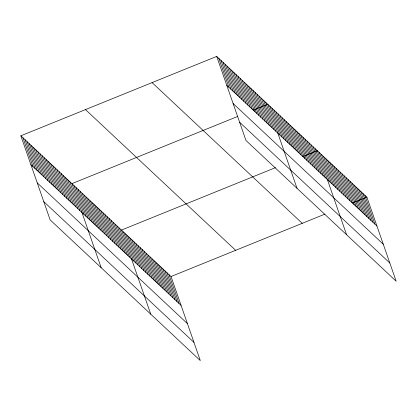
<?xml version="1.0" encoding="UTF-8"?>
<svg xmlns="http://www.w3.org/2000/svg" width="417" height="417" viewBox="0 0 417 417"><rect width="100%" height="100%" fill="white"/><g stroke="black" fill="none" stroke-linecap="round" stroke-linejoin="round"><path stroke-width="0.63" d="M20.85 135.796L171.022 276.518L200.301 360.596L50.129 219.874L20.85 135.796L216.699 56.404L366.871 197.126L396.15 281.204L245.978 140.482L216.699 56.404M237.836 116.379L71.906 183.642L101.185 267.719M253.395 110.072L267.761 104.25L297.04 188.328M275.423 167.67L121.462 230.08L150.745 314.157M302.951 156.511L317.316 150.688L346.595 234.766M171.022 276.518L324.979 214.109M352.511 202.949L366.871 197.126M226.759 85.297L376.932 226.019M233.103 103.51L383.275 244.232M239.639 122.275L389.806 262.997M152.069 82.602L302.242 223.324M85.48 109.598L235.652 250.32M30.91 164.684L181.082 305.411M37.254 182.896L187.426 323.618M43.785 201.661L193.957 342.383M364.807 195.192L374.867 224.085M362.743 193.259L372.803 222.152M360.679 191.325L370.739 220.218M358.61 189.386L368.675 218.279M356.545 187.452L366.606 216.345M354.481 185.518L364.541 214.411M352.417 183.584L362.477 212.477M350.353 181.65L360.413 210.538M348.289 179.711L358.349 208.604M346.225 177.778L356.285 206.67M344.155 175.844L354.221 204.737M342.091 173.91L352.156 202.803M340.027 171.976L350.087 200.864M337.963 170.037L348.023 198.93M335.899 168.103L345.959 196.996M333.835 166.169L343.895 195.062M331.77 164.235L341.831 193.128M329.706 162.302L339.766 191.189M327.637 160.363L337.702 189.255M325.573 158.429L335.633 187.322M323.509 156.495L333.569 185.388M321.444 154.561L331.505 183.454M319.38 152.622L329.44 181.515M315.252 148.754L325.312 177.647M313.183 146.82L323.248 175.713M311.118 144.887L321.184 173.774M309.054 142.948L319.114 171.84M306.99 141.014L317.05 169.907M304.926 139.08L314.986 167.973M302.862 137.146L312.922 166.039M300.798 135.212L310.858 164.1M298.734 133.273L308.794 162.166M296.664 131.339L306.73 160.232M294.6 129.406L304.665 158.298M292.536 127.472L302.596 156.365M290.472 125.538L300.532 154.426M288.408 123.599L298.468 152.492M286.343 121.665L296.404 150.558M284.279 119.731L294.339 148.624M282.21 117.797L292.275 146.69M280.146 115.863L290.211 144.751M278.082 113.924L288.142 142.817M276.018 111.991L286.078 140.883M273.953 110.057L284.013 138.95M271.889 108.123L281.949 137.016M269.825 106.184L279.885 135.077M265.629 102.259L275.694 131.152M263.502 100.262L273.568 129.155M261.376 98.271L271.436 127.164M259.249 96.275L269.309 125.168M257.122 94.284L267.182 123.177M254.995 92.293L265.056 121.18M252.869 90.296L262.929 119.189M250.737 88.305L260.802 117.193M248.61 86.309L258.676 115.201M246.483 84.317L256.544 113.21M244.357 82.321L254.417 111.214M242.23 80.33L252.29 109.223M240.103 78.333L250.164 107.226M237.977 76.342L248.037 105.235M235.85 74.346L245.91 103.239M233.718 72.355L243.783 101.248M231.591 70.358L241.651 99.251M229.465 68.367L239.525 97.26M227.338 66.376L237.398 95.264M225.211 64.38L235.271 93.272M223.085 62.388L233.145 91.276M220.958 60.392L231.018 89.285M218.826 58.401L228.891 87.294M168.958 274.579L179.018 303.472M166.889 272.645L176.954 301.538M164.824 270.711L174.885 299.604M162.76 268.777L172.82 297.67M160.696 266.844L170.756 295.731M158.632 264.904L168.692 293.797M156.568 262.971L166.628 291.864M154.504 261.037L164.564 289.93M152.434 259.103L162.5 287.996M150.37 257.169L160.436 286.057M148.306 255.23L158.366 284.123M146.242 253.296L156.302 282.189M144.178 251.362L154.238 280.255M142.114 249.429L152.174 278.321M140.049 247.495L150.11 276.382M137.985 245.556L148.045 274.449M135.916 243.622L145.981 272.515M133.852 241.688L143.912 270.581M131.788 239.754L141.848 268.647M129.723 237.82L139.784 266.708M127.659 235.881L137.719 264.774M125.595 233.947L135.655 262.84M123.531 232.014L133.591 260.906M119.398 228.141L129.463 257.034M117.333 226.207L127.394 255.1M115.269 224.273L125.329 253.166M113.205 222.339L123.265 251.232M111.141 220.405L121.201 249.293M109.077 218.466L119.137 247.359M107.013 216.532L117.073 245.425M104.943 214.599L115.009 243.492M102.879 212.665L112.939 241.558M100.815 210.731L110.875 239.619M98.751 208.792L108.811 237.685M96.687 206.858L106.747 235.751M94.623 204.924L104.683 233.817M92.558 202.99L102.618 231.883M90.489 201.057L100.554 229.944M88.425 199.118L98.49 228.01M86.361 197.184L96.421 226.077M84.297 195.25L94.357 224.143M82.232 193.316L92.293 222.209M80.168 191.377L90.228 220.27M78.104 189.443L88.164 218.336M76.04 187.509L86.1 216.402M73.971 185.575L84.036 214.468M69.78 181.645L79.84 210.538M67.653 179.654L77.713 208.547M65.526 177.658L75.586 206.551M63.4 175.666L73.46 204.559M61.273 173.67L71.333 202.563M59.141 171.679L69.206 200.572M57.014 169.683L67.08 198.575M54.888 167.691L64.948 196.584M52.761 165.7L62.821 194.588M50.634 163.704L60.694 192.597M48.508 161.713L58.568 190.6M46.381 159.716L56.441 188.609M44.254 157.725L54.314 186.618M42.122 155.729L52.188 184.622M39.996 153.737L50.056 182.63M37.869 151.741L47.929 180.634M35.742 149.75L45.802 178.643M33.615 147.754L43.676 176.646M31.489 145.762L41.549 174.655M29.362 143.766L39.422 172.659M27.23 141.775L37.295 170.668M25.103 139.784L35.164 168.671M22.977 137.787L33.037 166.68"/></g></svg>
